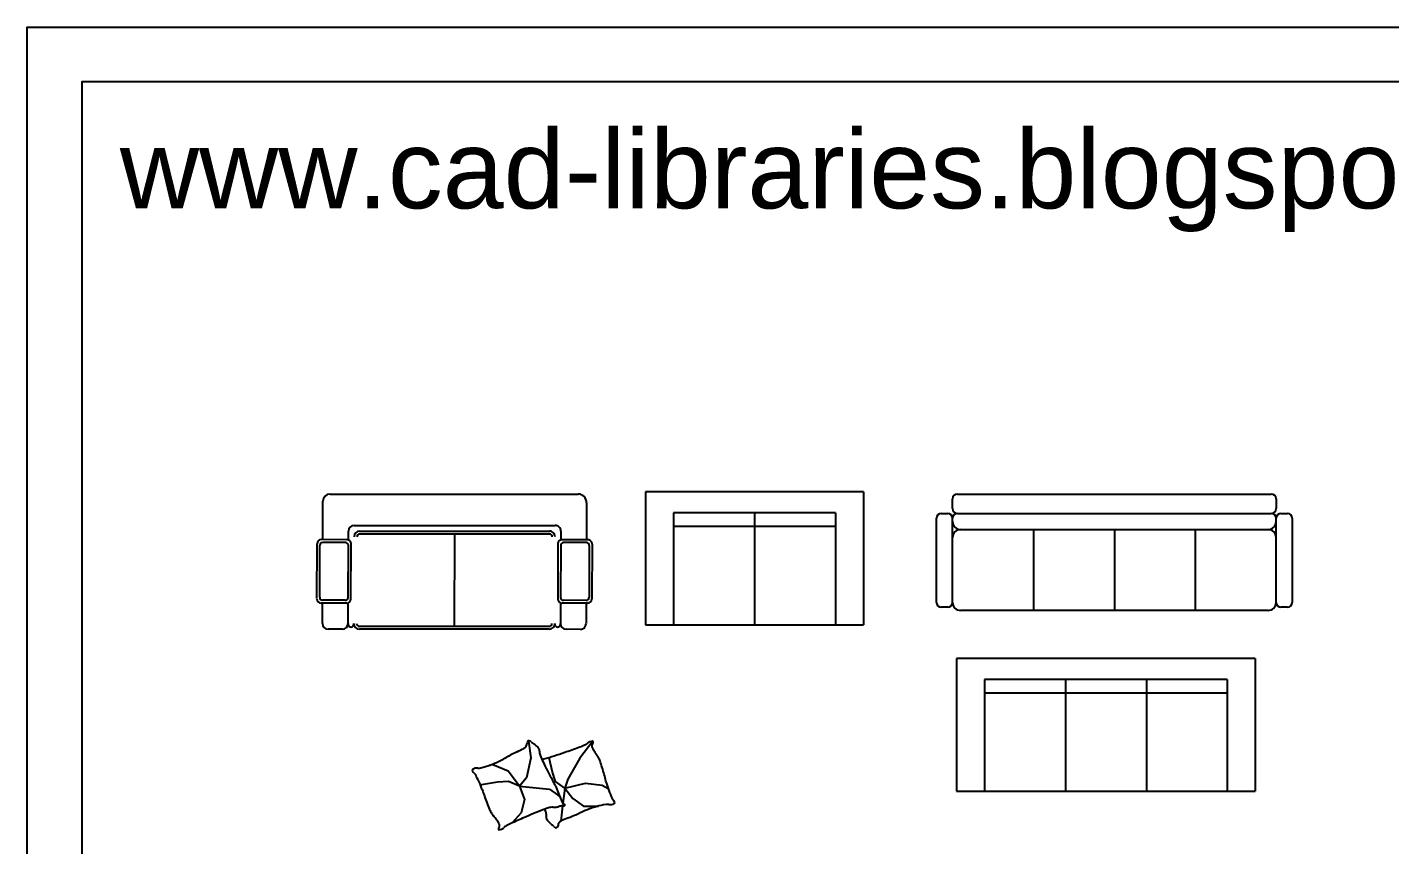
# Model space of a CAD drawing. Header units: inches. Extents: x 4.9 to 47.4, y 12.3 to 37.1.
# Drawn here: x 4.94 to 13.36, y 32.02 to 37.08 of the extents above; entities that cross this region are included whole.
import ezdxf

# ---------------------------------------------------------------- set-up
doc = ezdxf.new("R2010")
doc.units = ezdxf.units.IN
doc.header["$MEASUREMENT"] = 0
for name, color, linetype in [('02', 2, 'Continuous'), ('1', 1, 'Continuous'), ('4', 4, 'Continuous'), ('kadrbm', 4, 'Continuous')]:
    doc.layers.add(name, color=color, linetype=linetype)
doc.styles.add('bmmm', font='swissel.ttf')

# ---------------------------------------------------------------- blocks, each defined once
blk = doc.blocks.new('kadrbm')
at = {"layer": 'kadrbm', "color": 4}
blk.add_lwpolyline([(0, 0), (0, 24.7972), (21, 24.7972), (21, 0), (0, 0)], close=True, dxfattribs=at)
blk.add_lwpolyline([(20.6631, 0.3257), (20.6631, 24.4603), (0.3369, 24.4603), (0.3369, 0.3257), (20.6631, 0.3257)], dxfattribs=at)
at = {"layer": 'kadrbm', "color": 211, "true_color": 0xf674fb, "style": 'bmmm'}
blk.add_text('www.cad-libraries.blogspot.com', height=0.485134, dxfattribs=at).set_placement((0.5726, 23.6772))

msp = doc.modelspace()

# ---------------------------------------------------------------- linework, layer by layer
at = {"layer": '02'}
for p, q in [((8.9374, 34.0727), (8.9374, 33.3806)), ((9.9374, 34.0727), (8.9374, 34.0727)), ((9.4374, 34.0727), (9.4374, 33.3806)), ((9.9374, 34.0727), (9.9374, 33.3806)), ((9.9374, 33.9884), (8.9374, 33.9884)), ((10.7114, 33.9687), (12.6114, 33.9687)), ((11.1614, 33.9687), (11.1614, 33.4687)), ((11.6614, 33.9687), (11.6614, 33.4687)), ((12.1614, 33.9687), (12.1614, 33.4687)), ((10.8593, 33.0423), (10.8593, 32.3501)), ((12.3593, 33.0423), (10.8593, 33.0423)), ((11.3593, 33.0423), (11.3593, 32.3501)), ((11.8593, 33.0423), (11.8593, 32.3501)), ((12.3593, 33.0423), (12.3593, 32.3501)), ((12.3593, 32.958), (10.8593, 32.958)), ((8.0404, 32.6594), (8.0541, 32.5563)), ((8.4369, 32.6593), (8.3577, 32.5553)), ((7.8202, 32.5133), (7.7961, 32.5099)), ((7.9148, 32.4755), (7.8202, 32.5133)), ((8.0541, 32.5563), (8.0283, 32.4342)), ((8.1877, 32.4684), (8.168, 32.5573)), ((8.3577, 32.5553), (8.2826, 32.4249)), ((7.9836, 32.3827), (7.9148, 32.4755)), ((8.0283, 32.4342), (7.9836, 32.3827)), ((8.2075, 32.4111), (8.1877, 32.4684)), ((8.2826, 32.4249), (8.2648, 32.3696)), ((7.7496, 32.3895), (7.7463, 32.3831)), ((7.8477, 32.4067), (7.7496, 32.3895)), ((7.9165, 32.4102), (7.8477, 32.4067)), ((7.9836, 32.3827), (7.9165, 32.4102)), ((7.9836, 32.3827), (8.1694, 32.3637)), ((7.9836, 32.3827), (8.0146, 32.3001)), ((8.1694, 32.3637), (8.2193, 32.3276)), ((8.2066, 32.3835), (8.2296, 32.3271)), ((8.2648, 32.3696), (8.2075, 32.4111)), ((8.2648, 32.3696), (8.253, 32.2755)), ((8.2648, 32.3696), (8.3933, 32.4012)), ((8.2648, 32.3696), (8.3142, 32.3064)), ((8.3933, 32.4012), (8.4961, 32.3874)), ((8.4961, 32.3874), (8.5321, 32.3674)), ((8.0146, 32.3001), (7.9939, 32.2176)), ((8.2193, 32.3276), (8.2313, 32.319)), ((8.2296, 32.3271), (8.2474, 32.2837)), ((8.2512, 32.2608), (8.2394, 32.1662)), ((8.3142, 32.3064), (8.3795, 32.259)), ((8.3795, 32.259), (8.4724, 32.259)), ((7.9939, 32.2176), (7.9403, 32.1551))]:
    msp.add_line(p, q, dxfattribs=at)
for centre, radius, start, end in [((10.6914, 34.0387), 0.03, 90, 180), ((12.6314, 34.0387), 0.03, 0, 90), ((10.7114, 34.0187), 0.05, 180, 270), ((10.7114, 33.9187), 0.05, 90, 180), ((12.6114, 34.0187), 0.05, 270, 0), ((12.6114, 33.9187), 0.05, 0, 90), ((8.8668, 30.7885), 2.0162, 116.41465, 117.49986), ((6.592, 35.3681), 3.0972, 296.41465, 297.29024), ((7.9956, 32.6475), 0.0359, 297.29024, 3.24549), ((8.0441, 32.6503), 0.0127, 51.18639, 183.24549), ((8.0085, 32.6059), 0.0697, 45.8726, 51.18639), ((8.0884, 32.6884), 0.0452, 225.8726, 232.47126), ((8.2939, 32.9559), 0.3825, 232.47126, 233.7837), ((7.6777, 32.1144), 0.6605, 52.78491, 53.7837), ((7.9455, 32.4671), 0.2176, 46.47756, 52.78491), ((8.0421, 32.5687), 0.0774, 35.89357, 46.47756), ((8.0865, 32.6009), 0.0226, 351.95082, 35.89357), ((8.1542, 32.5913), 0.0458, 171.95082, 202.41622), ((6.5987, 37.406), 5.0942, 289.08362, 290.12867), ((8.0637, 33.4088), 0.8371, 290.12867, 292.70692), ((8.3562, 32.7097), 0.0792, 292.70692, 308.58539), ((8.4431, 32.6008), 0.0601, 110.34521, 128.58539), ((8.4345, 32.6241), 0.0352, 86.05164, 110.34521), ((8.4471, 32.6296), 0.0153, 177.27138, 194.57091), ((8.5089, 32.6266), 0.0771, 169.59261, 177.27138), ((8.4704, 32.6356), 0.0393, 194.57091, 206.81793), ((8.447, 32.638), 0.0142, 126.57918, 169.59261), ((8.4348, 32.6544), 0.0063, 306.57918, 86.04764), ((8.7494, 32.7767), 0.352, 206.81793, 210.90563), ((8.6138, 32.6955), 0.194, 210.90563, 219.70047), ((7.6515, 32.915), 0.43, 282.62522, 290.74863), ((7.5829, 33.0961), 0.6236, 290.74863, 297.49208), ((5.1757, 37.7219), 5.8383, 297.49208, 297.84822), ((10.7533, 27.1646), 6.1019, 117.49986, 117.84822), ((9.0413, 32.9572), 1.0054, 202.41622, 205.05285), ((8.1016, 32.6618), 0.1166, 280.73662, 286.60847), ((9.6586, 33.2458), 1.6868, 205.05285, 207.08835), ((7.236, 35.5639), 3.145, 286.60846, 289.08362), ((8.4023, 32.5199), 0.081, 26.07349, 39.70047), ((8.2985, 32.4691), 0.1965, 17.8396, 26.07349), ((6.5789, 31.9157), 2.003, 15.26254, 17.8396), ((7.6988, 32.4814), 0.0058, 121.69174, 179.03864), ((7.7097, 32.4812), 0.0168, 179.03864, 229.49135), ((7.7225, 32.443), 0.0509, 103.04023, 121.69174), ((7.6498, 32.411), 0.0755, 26.33318, 49.49135), ((7.7245, 32.4342), 0.0599, 86.61188, 103.04023), ((5.3318, 31.2637), 2.6619, 25.17315, 26.33318), ((7.7318, 32.5569), 0.063, 266.61188, 282.62522), ((9.5504, 33.1904), 1.5652, 207.08835, 209.93597), ((6.9213, 32.0091), 1.6481, 13.841, 15.26254), ((7.5782, 32.3195), 0.1798, 20.70812, 25.17315), ((7.2362, 32.1902), 0.5454, 18.23689, 20.70812), ((9.3195, 32.8767), 1.6481, 198.23689, 199.65842), ((8.0082, 32.3023), 0.2143, 22.23548, 29.93597), ((9.0511, 32.5338), 0.5454, 193.841, 196.31224), ((8.7002, 32.4311), 0.1798, 196.31224, 200.77727), ((11.0209, 33.3116), 2.6619, 200.77727, 201.9373), ((9.6537, 32.9961), 2.003, 199.65842, 202.23548), ((8.182, 32.4295), 0.1794, 277.67836, 284.88069), ((8.2783, 32.0672), 0.1955, 97.98224, 104.88069), ((8.2687, 32.2924), 0.0231, 202.23548, 252.81326), ((8.2558, 32.2272), 0.034, 85.74068, 97.98224), ((8.259, 32.2702), 0.0092, 265.74068, 289.37993), ((8.2605, 32.2659), 0.00467, 289.37993, 72.81326), ((8.6359, 31.6572), 0.6236, 106.35275, 113.0962), ((8.5814, 31.843), 0.43, 98.22934, 106.35275), ((8.5289, 32.2062), 0.063, 82.216, 98.22934), ((8.5455, 32.328), 0.0599, 262.216, 278.64435), ((8.6218, 32.3454), 0.0755, 201.9373, 225.09547), ((8.5469, 32.3191), 0.0509, 278.64435, 297.29586), ((8.5567, 32.28), 0.0168, 354.64276, 45.09547), ((8.5675, 32.279), 0.0058, 297.29586, 354.64276), ((7.9816, 32.3125), 0.1965, 202.23548, 210.46937), ((7.882, 32.2539), 0.081, 210.46937, 224.09635), ((7.6845, 32.0626), 0.194, 35.30151, 44.09635), ((7.5556, 31.9712), 0.352, 31.21381, 35.30151), ((10.0548, 27.5204), 5.0942, 113.4795, 114.52455), ((9.2782, 29.3082), 3.145, 111.00435, 113.4795), ((7.1925, 31.9074), 1.0054, 18.02034, 19.34479), ((8.105, 32.2043), 0.0458, 347.55494, 18.02034), ((8.1718, 32.1896), 0.0226, 167.55494, 211.49769), ((8.1927, 32.1355), 0.1166, 98.12157, 111.00435), ((8.2186, 32.2182), 0.0774, 211.49769, 222.08167), ((8.1856, 32.1852), 0.0663, 85.48816, 98.12157), ((8.1964, 32.3223), 0.0712, 265.48816, 277.67836), ((9.4498, 29.3159), 3.0972, 112.01877, 112.89436), ((7.5327, 34.0564), 2.0162, 292.01877, 293.10398), ((5.9295, 37.8143), 6.1019, 293.10398, 293.45233), ((10.6815, 26.8605), 5.8383, 113.0962, 113.45233), ((7.8599, 32.1172), 0.0063, 130.97506, 197.67673), ((7.8582, 32.1167), 0.00443, 197.67673, 270.44752), ((7.8465, 32.1327), 0.0142, 310.97506, 353.98849), ((7.823, 32.1333), 0.0393, 18.96679, 31.21381), ((7.8579, 32.1475), 0.0352, 270.44752, 294.74109), ((7.8457, 32.1411), 0.0153, 1.66726, 18.96679), ((7.7839, 32.1393), 0.0771, 353.98849, 1.66726), ((7.8475, 32.1701), 0.0601, 294.74109, 312.98127), ((7.9425, 32.0682), 0.0792, 117.1028, 132.98127), ((8.2878, 31.3935), 0.8371, 114.52455, 117.1028), ((8.3226, 32.3122), 0.2176, 222.08167, 228.38902), ((8.6167, 32.6433), 0.6605, 228.38902, 229.38782), ((7.9378, 31.8515), 0.3825, 48.07538, 49.38782), ((8.1632, 32.1025), 0.0452, 41.47671, 48.07538), ((8.2492, 32.1786), 0.0697, 221.47671, 226.7905), ((8.2102, 32.1371), 0.0127, 226.7905, 358.84961), ((8.2588, 32.1361), 0.0359, 112.89436, 178.84961)]:
    msp.add_arc(centre, radius, start, end, dxfattribs=at)
at = {"layer": '1'}
for p, q in [((6.9973, 33.9416), (8.1695, 33.9421)), ((6.9974, 33.9592), (8.1695, 33.9597)), ((7.5834, 33.9418), (7.5814, 33.3698)), ((6.7319, 33.5417), (6.7331, 33.8809)), ((6.7496, 33.5498), (6.7507, 33.8715)), ((6.918, 33.9061), (6.7596, 33.9066)), ((6.9091, 33.8885), (6.7683, 33.889)), ((6.9256, 33.5492), (6.9267, 33.8708)), ((6.9431, 33.5403), (6.9443, 33.8796)), ((8.2221, 33.8797), (8.2209, 33.5405)), ((8.2396, 33.8709), (8.2385, 33.5492)), ((8.407, 33.9055), (8.2486, 33.906)), ((8.3981, 33.8879), (8.2573, 33.8884)), ((8.4156, 33.8703), (8.4145, 33.5486)), ((8.4333, 33.879), (8.4321, 33.5397)), ((6.9079, 33.5316), (6.7671, 33.5321)), ((8.3969, 33.5311), (8.2561, 33.5316)), ((6.9166, 33.514), (6.7582, 33.5146)), ((8.4056, 33.5134), (8.2472, 33.514)), ((8.1675, 33.3701), (6.9954, 33.3696))]:
    msp.add_line(p, q, dxfattribs=at)
for centre, radius, start, end in [((6.9973, 33.924), 0.0352, 89.80283, 179.80283), ((6.9973, 33.924), 0.0176, 89.80283, 179.80283), ((8.1694, 33.9245), 0.0352, 359.80283, 89.80283), ((8.1694, 33.9245), 0.0176, 359.80283, 89.80283), ((6.7595, 33.8802), 0.0264, 89.80283, 179.80283), ((6.7683, 33.8714), 0.0176, 89.80283, 179.80283), ((6.9091, 33.8709), 0.0176, 359.80283, 89.80283), ((6.9179, 33.8797), 0.0264, 359.80283, 89.80283), ((8.2485, 33.8796), 0.0264, 89.80283, 179.80283), ((8.2572, 33.8708), 0.0176, 89.80283, 179.80283), ((8.398, 33.8703), 0.0176, 359.80283, 89.80283), ((8.4069, 33.8791), 0.0264, 359.80283, 89.80283), ((6.7583, 33.541), 0.0264, 179.80283, 269.80283), ((6.7672, 33.5497), 0.0176, 179.80283, 269.80283), ((6.908, 33.5492), 0.0176, 269.80283, 359.80283), ((6.9167, 33.5404), 0.0264, 269.80283, 359.80283), ((8.2473, 33.5404), 0.0264, 179.80283, 269.80283), ((8.2561, 33.5492), 0.0176, 179.80283, 269.80283), ((8.3969, 33.5487), 0.0176, 269.80283, 359.80283), ((8.4057, 33.5398), 0.0264, 269.80283, 359.80283), ((6.9954, 33.3872), 0.0176, 179.80283, 269.80283), ((8.1676, 33.3877), 0.0176, 269.80283, 359.80283)]:
    msp.add_arc(centre, radius, start, end, dxfattribs=at)
at = {"layer": '4'}
for p, q in [((8.7642, 34.2024), (8.7642, 33.3806)), ((10.1106, 34.2024), (8.7642, 34.2024)), ((10.1106, 34.2024), (10.1106, 33.3806)), ((6.7684, 33.9066), (6.7692, 34.1437)), ((6.8142, 34.1886), (8.3463, 34.1879)), ((8.3989, 34.1349), (8.3982, 33.9055)), ((10.6614, 34.0987), (10.6614, 34.1587)), ((10.6914, 34.1887), (12.6314, 34.1887)), ((12.6614, 34.1587), (12.6614, 34.0987)), ((10.5614, 33.5187), (10.5614, 34.0387)), ((10.5914, 34.0687), (10.6314, 34.0687)), ((10.6614, 33.5187), (10.6614, 34.0387)), ((10.6914, 34.0687), (12.6314, 34.0687)), ((12.6614, 33.5187), (12.6614, 34.0387)), ((12.6914, 34.0687), (12.7314, 34.0687)), ((12.7614, 34.0387), (12.7614, 33.5187)), ((6.9268, 33.9045), (6.927, 33.9594)), ((6.9623, 33.9945), (8.2049, 33.9948)), ((8.2399, 33.9595), (8.2398, 33.9046)), ((6.7666, 33.388), (6.767, 33.5145)), ((6.925, 33.3874), (6.9255, 33.5155)), ((8.2384, 33.5155), (8.238, 33.3875)), ((8.3968, 33.5135), (8.3964, 33.3869)), ((10.6314, 33.4887), (10.5914, 33.4887)), ((12.6114, 33.4687), (10.7114, 33.4687)), ((12.7314, 33.4887), (12.6914, 33.4887)), ((6.8897, 33.3524), (6.8017, 33.3527)), ((8.1675, 33.3525), (6.9953, 33.352)), ((8.361, 33.3518), (8.273, 33.3521)), ((8.7642, 33.3806), (10.1106, 33.3806)), ((12.5326, 33.172), (10.6861, 33.172)), ((10.6861, 33.172), (10.6861, 32.3501)), ((12.5326, 33.172), (12.5326, 32.3501)), ((10.6861, 32.3501), (12.5326, 32.3501))]:
    msp.add_line(p, q, dxfattribs=at)
for centre, radius, start, end in [((6.8142, 34.1436), 0.045, 89.96906, 179.80283), ((8.3461, 34.1351), 0.0528, 359.80283, 89.80283), ((10.6914, 34.1587), 0.03, 90, 180), ((12.6314, 34.1587), 0.03, 0, 90), ((10.5914, 34.0387), 0.03, 90, 180), ((10.6314, 34.0387), 0.03, 0, 90), ((10.6914, 34.0987), 0.03, 180, 270), ((12.6314, 34.0987), 0.03, 270, 0), ((12.6914, 34.0387), 0.03, 90, 180), ((12.7314, 34.0387), 0.03, 0, 90), ((6.9622, 33.9593), 0.0352, 89.80283, 179.80283), ((8.2047, 33.9596), 0.0352, 359.80283, 89.80283), ((10.5914, 33.5187), 0.03, 180, 270), ((10.6314, 33.5187), 0.03, 270, 0), ((10.7114, 33.5187), 0.05, 180, 270), ((12.6114, 33.5187), 0.05, 270, 0), ((12.6914, 33.5187), 0.03, 180, 270), ((12.7314, 33.5187), 0.03, 270, 0), ((6.8018, 33.3879), 0.0352, 179.80283, 269.80283), ((6.8898, 33.3876), 0.0352, 269.80283, 359.80283), ((6.9426, 33.3839), 0.0179, 168.79743, 10.80822), ((6.9954, 33.3872), 0.0352, 179.80283, 269.80283), ((8.1676, 33.3877), 0.0352, 269.80283, 359.80283), ((8.2204, 33.3841), 0.0179, 168.79743, 10.80822), ((8.2732, 33.3873), 0.0352, 179.80283, 269.80283), ((8.3612, 33.387), 0.0352, 269.80283, 359.80283)]:
    msp.add_arc(centre, radius, start, end, dxfattribs=at)

# ---------------------------------------------------------------- block references
at = {"layer": 'kadrbm'}
msp.add_blockref('kadrbm', (4.942, 12.2779), dxfattribs=at)

doc.saveas('drawing.dxf')
